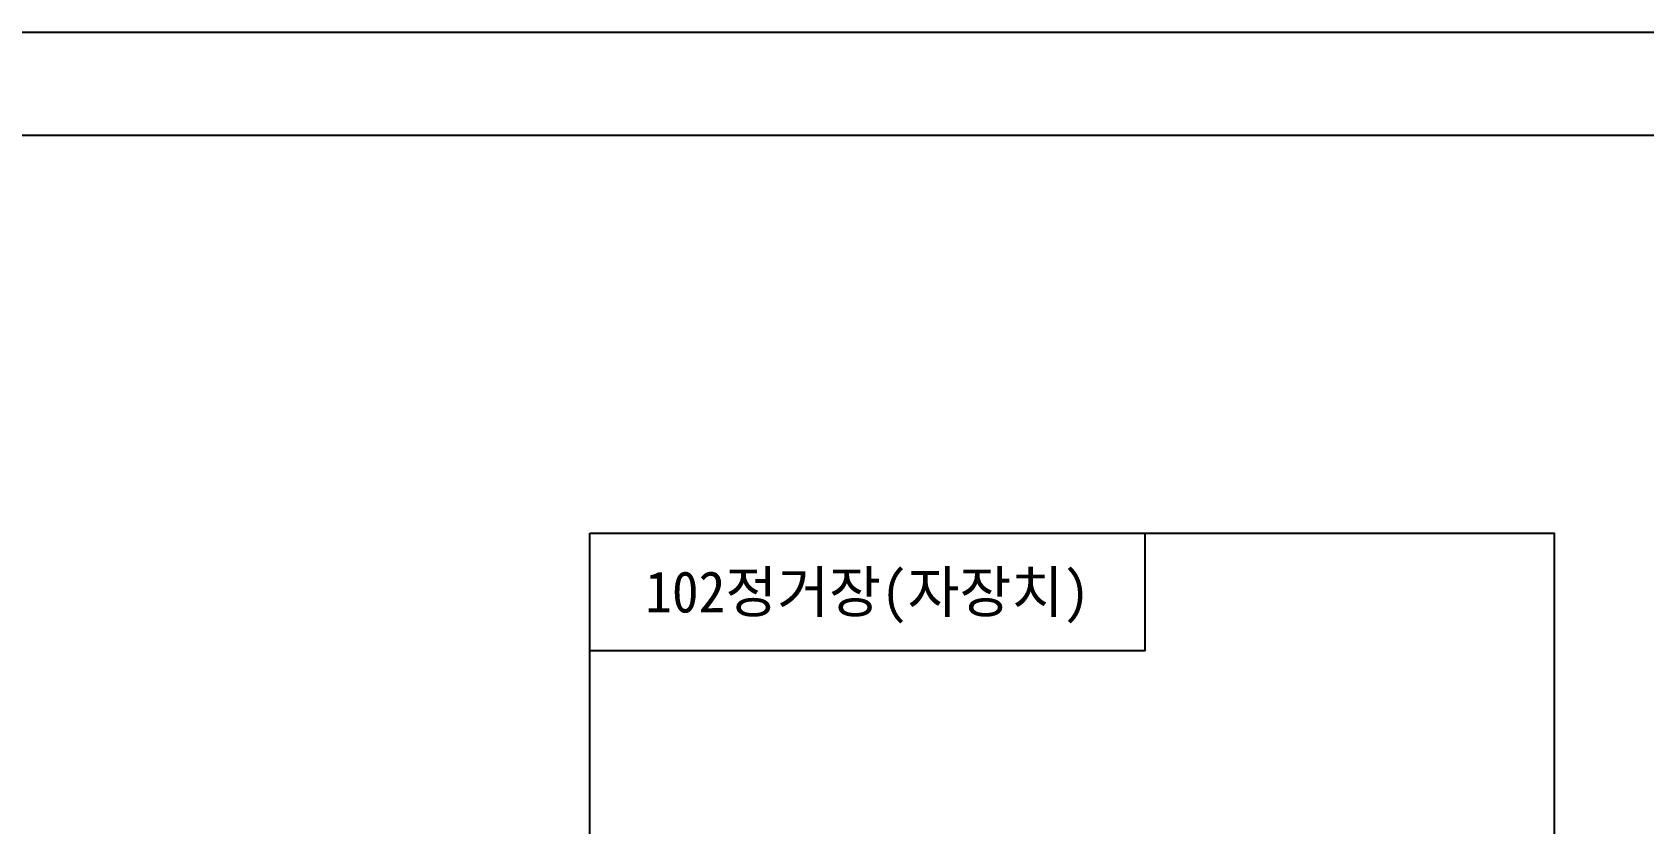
# Model space of a CAD drawing. Header units: millimetres. Extents: x 0 to 2521, y -5 to 594.
# Drawn here: x 1083 to 1317, y 474.2 to 589.1 of the extents above; entities that cross this region are included whole.
import ezdxf
from ezdxf.enums import TextEntityAlignment as Align

# ---------------------------------------------------------------- set-up
doc = ezdxf.new("R2010")
doc.units = ezdxf.units.MM
doc.header["$LTSCALE"] = 10
for name, color, linetype in [('A-TEXT02', 6, 'Continuous'), ('T', 4, 'Continuous'), ('TITBOX', 7, 'Continuous')]:
    doc.layers.add(name, color=color, linetype=linetype)
doc.styles.add('굴림체', font='GulimChe.ttf')

msp = doc.modelspace()

# ---------------------------------------------------------------- linework, layer by layer
at = {"layer": 'T'}
msp.add_lwpolyline([(1164.02, 516.33), (1304.02, 516.33), (1304.02, 356.33), (1164.02, 356.33)], close=True, dxfattribs=at)
msp.add_lwpolyline([(1164.02, 499.33), (1244.64, 499.33), (1244.64, 516.33)], dxfattribs=at)
at = {"layer": 'TITBOX', "color": 1, "flags": 128}
for points in [[(849.06, 589.06), (1690.06, 589.06), (1690.06, -4.94), (849.06, -4.94)], [(879.06, 53.3), (1660.06, 53.3), (1660.06, 574.06), (879.06, 574.06)]]:
    msp.add_lwpolyline(points, close=True, dxfattribs=at)

# ---------------------------------------------------------------- texts
at = {"layer": 'A-TEXT02', "style": '굴림체'}
msp.add_text('102정거장(자장치)', height=6, dxfattribs=at).set_placement((1204.33, 507.83), align=Align.MIDDLE_CENTER)

doc.saveas('drawing.dxf')
